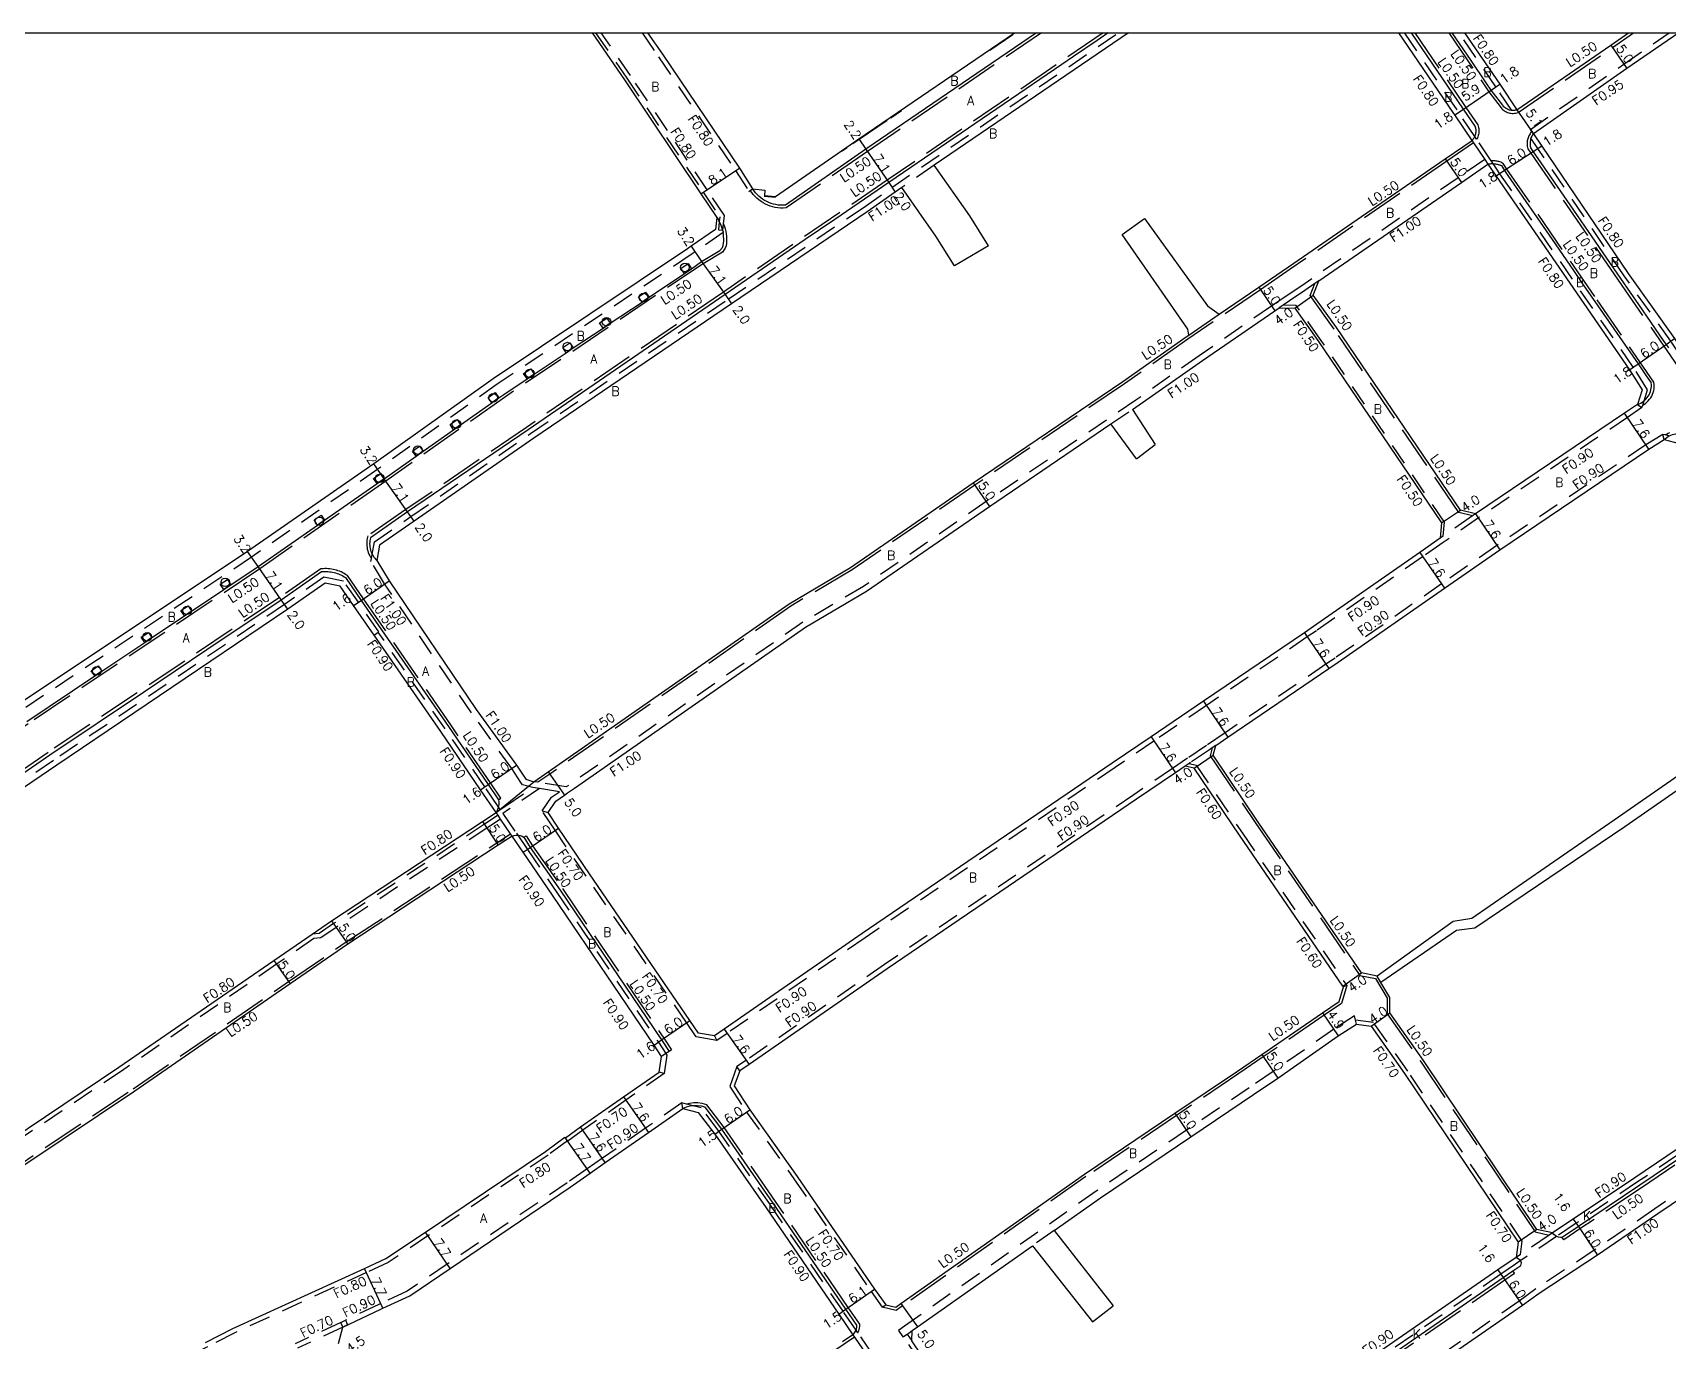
# Model space of a CAD drawing. Header units: metres. Extents: x -9600 to -8800, y -111600 to -110999.
# Drawn here: x -9447.1 to -9160.6, y -111229.2 to -111000 of the extents above; entities that cross this region are included whole.
import ezdxf

# ---------------------------------------------------------------- set-up
doc = ezdxf.new("R2010")
doc.units = ezdxf.units.M
doc.header["$LTSCALE"] = 2.5
doc.linetypes.add('2232000', pattern=[2.5, 1.5, -1])
doc.linetypes.add('22330', pattern=[4, 3, -1])
doc.layers.get('0').update_dxf_attribs({"color": 150, "lineweight": 30})
for name, color, linetype in [('2101000', 177, 'Continuous'), ('2102000', 191, 'Continuous'), ('2102001', 191, 'Continuous'), ('2213000', 6, 'Continuous'), ('2227000', 3, 'Continuous'), ('2232000', 4, '2232000'), ('2233000', 62, '22330'), ('2235000', 7, 'Continuous'), ('2236000', 3, 'Continuous'), ('2238000', 11, 'Continuous'), ('5107000', 24, '2232000'), ('6165200', 3, 'Continuous'), ('9201100', 215, 'Continuous'), ('9201500', 222, 'Continuous'), ('9202100', 82, 'Continuous'), ('9202200', 155, 'Continuous'), ('9203500', 155, 'Continuous'), ('999', 7, 'Continuous')]:
    doc.layers.add(name, color=color, linetype=linetype)
doc.styles.add('Dm_Anotation', font='txt.shx', dxfattribs={"bigfont": 'pscdm.shx'})

# ---------------------------------------------------------------- blocks, each defined once
blk = doc.blocks.new('223800')
at = {"color": 0, "linetype": 'Continuous'}
blk.add_circle((0, 0), 0.75, dxfattribs=at)

msp = doc.modelspace()

# ---------------------------------------------------------------- linework, layer by layer
at = {"layer": '2101000'}
for points in [[(-9349.07, -111000), (-9343.41, -111008.25), (-9330.01, -111028.22), (-9327.24, -111032.35), (-9327.46, -111034.44), (-9331.73, -111037.4), (-9332.39, -111037.86), (-9366.42, -111060.59), (-9387.33, -111075.48), (-9409.43, -111090.86), (-9449.98, -111117.85), (-9473.51, -111134.23), (-9479.91, -111138.69), (-9479.31, -111139.63), (-9481.83, -111141.36), (-9488.88, -111146.2), (-9494.86, -111150.26), (-9535.51, -111177.85), (-9554.41, -111190.8)], [(-9339.37, -111000), (-9336.78, -111003.77), (-9323.29, -111023.71), (-9320.96, -111027.36), (-9318.84, -111027.59), (-9318.91, -111028.51), (-9316.98, -111028.69), (-9302.38, -111018.58), (-9275.11, -111000)], [(-9255.1, -111000), (-9289.14, -111023.22)], [(-9239.23, -111049.31), (-9232.29, -111044.58), (-9227.06, -111041.02), (-9199.63, -111022.09), (-9194.94, -111018.86), (-9197.95, -111014.36), (-9198.22, -111013.95), (-9207.73, -111000)], [(-9196.24, -111000), (-9190.08, -111009.03), (-9187.07, -111013.51), (-9170.64, -111002.16), (-9167.52, -111000)], [(-9158.72, -111000), (-9167.8, -111006.27), (-9184.17, -111017.71), (-9182.72, -111019.84), (-9167.61, -111042.14), (-9159.45, -111053.57), (-9157.4, -111056.61), (-9154.77, -111057.23), (-9150.27, -111054.16), (-9111.3, -111027.57), (-9095.19, -111016.52)], [(-9294.85, -111027.12), (-9296, -111027.9), (-9300.87, -111031.35), (-9324.66, -111047.47), (-9359.31, -111071.01), (-9380.27, -111085.55), (-9386.31, -111089.75), (-9386.77, -111092.43), (-9384.61, -111095.99), (-9369.37, -111118.53), (-9362.35, -111128.28), (-9360.71, -111130.72), (-9359.28, -111131.16), (-9356.77, -111129.41), (-9314.54, -111100.01), (-9303.8, -111093.66), (-9282.31, -111078.83), (-9256.11, -111061.06), (-9245.02, -111053.26), (-9244.56, -111052.95)], [(-9254.43, -111065.96), (-9253.25, -111065.15), (-9242.18, -111057.38), (-9229.48, -111048.72), (-9228.7, -111048.19), (-9226, -111048.26), (-9221.93, -111053.92), (-9200.27, -111085.85), (-9200.51, -111088.54), (-9204.1, -111091.03), (-9222.7, -111103.98), (-9224.31, -111105.07), (-9241.96, -111117.06), (-9251.17, -111123.32), (-9257.97, -111127.94), (-9301.79, -111157.76), (-9325.96, -111174.5), (-9327.67, -111175.68), (-9330.43, -111175.18), (-9331.97, -111172.96), (-9349.53, -111147.32), (-9354.96, -111139.29), (-9356.8, -111136.54), (-9355.43, -111134.58), (-9353.91, -111133.52), (-9353.37, -111133.14), (-9352.19, -111132.32), (-9311.68, -111104.11), (-9300.99, -111097.8), (-9279.47, -111082.95), (-9258.19, -111068.51)], [(-9211.54, -111165.21), (-9214.28, -111164.65), (-9232.38, -111138.23), (-9240.29, -111126.53), (-9239.82, -111124.8), (-9237.69, -111123.34), (-9220.04, -111111.36), (-9218.41, -111110.25), (-9199.76, -111097.27), (-9190.08, -111090.54), (-9163.96, -111072.92), (-9161.25, -111071.23), (-9158.64, -111071.92), (-9157.37, -111073.81), (-9139.98, -111099.92), (-9131.7, -111111.65)], [(-9469.53, -111208.75), (-9470.22, -111207.48), (-9467.24, -111204.77), (-9464.02, -111202.62), (-9431.97, -111181.18), (-9404.81, -111162.47), (-9398.12, -111157.87), (-9394.71, -111155.52), (-9368.27, -111138.12), (-9365.9, -111136.56), (-9368.63, -111132.57), (-9375.57, -111122.38), (-9387.28, -111105.48), (-9390.86, -111100.32), (-9393.21, -111096.92), (-9395.86, -111096.41), (-9402.41, -111100.96), (-9442.86, -111128.26), (-9466.49, -111144.34), (-9475.39, -111150.64), (-9482.39, -111155.69), (-9488.51, -111159.6), (-9528.98, -111187.32), (-9547.91, -111200.28)], [(-9416.79, -111229.4), (-9412.01, -111226.94), (-9388.93, -111216.39), (-9385.23, -111214.68), (-9378.29, -111210.03), (-9357.26, -111195.91), (-9353.84, -111193.4), (-9353.74, -111193.55), (-9351.12, -111191.63), (-9343.56, -111186.36), (-9337.35, -111182.04), (-9336.93, -111179.27), (-9338.22, -111177.28), (-9356.01, -111151.06), (-9361.15, -111143.52), (-9363.08, -111140.69), (-9365.52, -111142.3), (-9391.87, -111159.64), (-9401.97, -111166.59), (-9429.19, -111185.34), (-9461.24, -111206.78), (-9463.34, -111208.18), (-9463.82, -111211.14), (-9448.04, -111240.39)], [(-9129.47, -111175.35), (-9144.01, -111185.36), (-9166.43, -111200.51), (-9177.2, -111207.75), (-9180.83, -111210.19), (-9183.56, -111209.56), (-9203.45, -111179.98), (-9209.33, -111171.66), (-9209.33, -111168.96), (-9210.89, -111166.31)], [(-9268.16, -111209.77), (-9260.01, -111204.03), (-9244.18, -111193.36), (-9233.21, -111185.96), (-9228.96, -111183.06), (-9218.36, -111175.69), (-9215.17, -111173.64), (-9212.59, -111173.97), (-9206.74, -111182.25), (-9186.88, -111211.79), (-9187.19, -111214.47), (-9187.39, -111214.6), (-9190.39, -111216.67), (-9220.8, -111237.66)], [(-9393.5, -111229.56), (-9392.73, -111226.66), (-9386.07, -111223.55), (-9385.73, -111223.39), (-9381.02, -111221.19), (-9373.97, -111216.41), (-9352.93, -111202.15), (-9349.44, -111199.72), (-9346.77, -111197.86), (-9339.21, -111192.59), (-9333.2, -111188.41), (-9330.48, -111189.09), (-9327.59, -111192.9), (-9318.59, -111205.81), (-9305.86, -111224.39), (-9303.38, -111228.01), (-9305.2, -111229.25)], [(-9139.75, -111191.52), (-9162.36, -111206.82), (-9172.96, -111214.06), (-9183.18, -111220.81), (-9186.07, -111222.92), (-9216.5, -111243.93), (-9222.72, -111248.1), (-9242.77, -111261.78), (-9256.84, -111271.67), (-9260.43, -111274.04), (-9260.85, -111276.81), (-9259.42, -111278.85), (-9248.58, -111294.8), (-9235.96, -111313.14), (-9235.15, -111314.39), (-9233.16, -111314.54), (-9218.04, -111303.74), (-9215.9, -111302.7), (-9212.54, -111300.79), (-9179.62, -111278.54), (-9153.73, -111261.04)], [(-9280.37, -111247.95), (-9293.05, -111229.07), (-9292.99, -111227.27), (-9292.09, -111226.64), (-9271.91, -111212.42)]]:
    msp.add_lwpolyline(points, dxfattribs=at)
for points in [[(-9165.11, -111062.51), (-9165.93, -111065.08), (-9168.21, -111066.62), (-9194.33, -111084.24), (-9196.96, -111083.6), (-9218.66, -111051.62), (-9222.74, -111045.94), (-9221.75, -111043.43), (-9196.79, -111026.21), (-9192.15, -111023.01), (-9190.73, -111025.14), (-9167.34, -111059.03)], [(-9245.17, -111128.42), (-9246.9, -111129.6), (-9253.69, -111134.22), (-9297.37, -111163.94), (-9321.54, -111180.68), (-9323.23, -111181.8), (-9324.18, -111184.44), (-9321.43, -111188.62), (-9313.16, -111200.3), (-9299.62, -111220.05), (-9297.65, -111222.79), (-9295.9, -111223.21), (-9294.97, -111222.55), (-9262.85, -111199.91), (-9246.98, -111189.21), (-9236.04, -111181.84), (-9231.78, -111178.93), (-9221.12, -111171.64), (-9218.23, -111169.67), (-9217.47, -111167.08), (-9217.55, -111166.96), (-9235.66, -111140.52), (-9243.6, -111128.77)]]:
    msp.add_lwpolyline(points, close=True, dxfattribs=at)
at = {"layer": '2102000'}
for points in [[(-9279.62, -111037.33), (-9282.92, -111032.08), (-9289.14, -111023.22)], [(-9285.58, -111040.85), (-9288.89, -111035.6), (-9294.85, -111027.12)], [(-9252.3, -111032.56), (-9241.27, -111047.85), (-9239.23, -111049.31)], [(-9244.56, -111052.95), (-9244.73, -111051.92), (-9256.24, -111035.32)], [(-9254.43, -111065.96), (-9250.42, -111072.1)], [(-9253.7, -111074.61), (-9258.19, -111068.51)], [(-9131.7, -111111.65), (-9146.16, -111121.34), (-9169.27, -111137.4), (-9194.98, -111155.1), (-9198.26, -111155.65), (-9211.54, -111165.21)], [(-9130.55, -111113.28), (-9145.06, -111123.01), (-9168.17, -111139.07), (-9194.44, -111156.82), (-9197.67, -111157.21), (-9210.89, -111166.31)], [(-9268.16, -111209.77), (-9257.78, -111222.95)], [(-9271.91, -111212.42), (-9261.43, -111225.73)]]:
    msp.add_lwpolyline(points, dxfattribs=at)
at = {"layer": '2102001'}
for points in [[(-9256.24, -111035.32), (-9252.3, -111032.56)], [(-9279.62, -111037.33), (-9285.58, -111040.85)], [(-9253.7, -111074.61), (-9250.42, -111072.1)], [(-9261.43, -111225.73), (-9257.78, -111222.95)]]:
    msp.add_lwpolyline(points, dxfattribs=at)
at = {"layer": '2213000'}
for points in [[(-9271.25, -111000), (-9301.13, -111020.39), (-9315.23, -111030.2), (-9315.65, -111030.22), (-9316.07, -111030.21), (-9316.49, -111030.17), (-9316.9, -111030.1), (-9317.31, -111030.01), (-9317.71, -111029.89), (-9318.11, -111029.74), (-9318.49, -111029.57), (-9318.86, -111029.37), (-9319.21, -111029.15), (-9319.55, -111028.9), (-9319.87, -111028.63), (-9320.18, -111028.34), (-9320.46, -111028.03), (-9320.72, -111027.7), (-9320.96, -111027.36)], [(-9260.61, -111001.34), (-9264.74, -111004.16)], [(-9194.94, -111018.86), (-9194.82, -111018.74), (-9194.71, -111018.61), (-9194.61, -111018.47), (-9194.52, -111018.33), (-9194.44, -111018.18), (-9194.43, -111018.17), (-9194.37, -111018.02), (-9194.32, -111017.87), (-9194.27, -111017.7), (-9194.24, -111017.54), (-9194.22, -111017.37), (-9194.22, -111017.2), (-9194.23, -111017.03), (-9194.24, -111016.86), (-9194.28, -111016.7), (-9194.32, -111016.54), (-9194.38, -111016.38), (-9196.45, -111013.36), (-9205.56, -111000)], [(-9192.44, -111008.76), (-9195.1, -111004.85)], [(-9266.79, -111005.55), (-9297.13, -111026.25), (-9306.59, -111032.71)], [(-9187.07, -111013.51), (-9187.23, -111013.56), (-9187.39, -111013.59), (-9187.55, -111013.61), (-9187.72, -111013.62), (-9187.88, -111013.62), (-9187.97, -111013.61), (-9188.05, -111013.6), (-9188.21, -111013.58), (-9188.37, -111013.54), (-9188.53, -111013.48), (-9188.68, -111013.42), (-9188.83, -111013.35), (-9188.97, -111013.26), (-9189.11, -111013.17), (-9189.24, -111013.06), (-9189.36, -111012.95), (-9189.47, -111012.83), (-9189.56, -111012.7)], [(-9184.17, -111017.71), (-9184.27, -111017.83), (-9184.36, -111017.97), (-9184.44, -111018.11), (-9184.52, -111018.25), (-9184.58, -111018.4), (-9184.61, -111018.48), (-9184.64, -111018.55), (-9184.69, -111018.7), (-9184.72, -111018.86), (-9184.75, -111019.02), (-9184.77, -111019.18), (-9184.78, -111019.34), (-9184.78, -111019.5), (-9184.77, -111019.66), (-9184.75, -111019.82), (-9184.73, -111019.95)], [(-9192.15, -111023.01), (-9192, -111022.98), (-9191.86, -111022.95), (-9191.71, -111022.94), (-9191.56, -111022.92), (-9191.4, -111022.92), (-9191.25, -111022.92), (-9190.95, -111022.94), (-9190.8, -111022.96), (-9190.65, -111022.99), (-9190.51, -111023.02), (-9190.36, -111023.06), (-9190.22, -111023.11), (-9190.07, -111023.16), (-9189.94, -111023.22), (-9189.8, -111023.28), (-9189.23, -111024.14), (-9188.64, -111025)], [(-9182.9, -111022.76), (-9177.18, -111031.06)], [(-9448.13, -111120.6), (-9436.22, -111112.64), (-9434.98, -111111.8), (-9427.46, -111106.77), (-9426.21, -111105.94), (-9420.51, -111102.12), (-9419.26, -111101.29), (-9413.61, -111097.51), (-9412.37, -111096.68), (-9407.6, -111093.49), (-9397.17, -111086.23), (-9395.94, -111085.37), (-9386.72, -111078.95), (-9385.49, -111078.1), (-9379.92, -111074.17), (-9378.69, -111073.3), (-9373.34, -111069.52), (-9372.11, -111068.66), (-9366.63, -111064.79), (-9365.41, -111063.93), (-9364.56, -111063.33), (-9360.47, -111060.6), (-9359.23, -111059.77), (-9353.63, -111056.03), (-9352.38, -111055.2), (-9347.17, -111051.72), (-9345.92, -111050.88), (-9340.34, -111047.16), (-9339.1, -111046.32), (-9332.91, -111042.19), (-9331.67, -111041.35), (-9329.93, -111040.04), (-9326.69, -111038.11), (-9326.26, -111037.6), (-9326.11, -111037.26), (-9326.06, -111036.86), (-9326.03, -111036.47), (-9326.03, -111036.07), (-9326.05, -111035.67), (-9326.09, -111035.28), (-9326.14, -111034.98), (-9326.15, -111034.89), (-9326.21, -111034.64), (-9326.23, -111034.57), (-9326.35, -111034.12), (-9326.49, -111033.75), (-9326.64, -111033.38), (-9326.81, -111033.05), (-9326.82, -111033.03), (-9327.02, -111032.68), (-9327.24, -111032.35)], [(-9311.75, -111036.23), (-9325.8, -111045.82), (-9360.31, -111069.53), (-9381.42, -111083.91), (-9387.91, -111088.44), (-9387.98, -111088.7), (-9388.02, -111088.97), (-9388.05, -111089.24), (-9388.06, -111089.52), (-9388.05, -111089.79), (-9388.02, -111090.06), (-9387.97, -111090.33), (-9387.9, -111090.59), (-9387.82, -111090.85), (-9387.72, -111091.11), (-9387.6, -111091.35), (-9387.46, -111091.59), (-9387.31, -111091.82), (-9387.15, -111092.04), (-9386.96, -111092.24), (-9386.77, -111092.43)], [(-9180.9, -111036.24), (-9177.18, -111041.63)], [(-9174.59, -111034.82), (-9168.92, -111043.06), (-9167.22, -111045.5)], [(-9175.34, -111044.3), (-9173.86, -111046.46), (-9165.86, -111058.01), (-9164.41, -111060.1)], [(-9165.76, -111047.62), (-9163.59, -111050.75)], [(-9161.31, -111054.05), (-9160.93, -111054.59), (-9160.53, -111055.16)], [(-9165.93, -111065.08), (-9165.65, -111064.98), (-9165.38, -111064.85), (-9165.11, -111064.7), (-9164.87, -111064.53), (-9164.79, -111064.47), (-9164.64, -111064.34), (-9164.42, -111064.12), (-9164.23, -111063.89), (-9164.06, -111063.65), (-9163.91, -111063.39), (-9163.78, -111063.11), (-9163.68, -111062.83), (-9163.6, -111062.54), (-9163.55, -111062.24), (-9163.52, -111061.94), (-9163.52, -111061.64), (-9163.55, -111061.34)], [(-9161.25, -111071.23), (-9161.04, -111071.04), (-9160.82, -111070.86), (-9160.59, -111070.7), (-9160.44, -111070.62), (-9160.34, -111070.57), (-9160.09, -111070.45), (-9159.82, -111070.35), (-9159.55, -111070.28), (-9159.27, -111070.23), (-9158.99, -111070.2), (-9158.71, -111070.2), (-9158.43, -111070.22), (-9158.15, -111070.26), (-9157.87, -111070.33), (-9157.6, -111070.42), (-9157.34, -111070.53), (-9157.08, -111070.88), (-9155.88, -111072.8), (-9152.76, -111077.3)], [(-9416.59, -111108.04), (-9403.55, -111099.32), (-9396.46, -111094.38), (-9396.19, -111094.36), (-9395.91, -111094.35), (-9395.64, -111094.35), (-9395.36, -111094.36), (-9395.09, -111094.39), (-9394.82, -111094.43), (-9394.55, -111094.47), (-9394.28, -111094.54), (-9394.02, -111094.61), (-9393.76, -111094.69), (-9393.5, -111094.79), (-9393.25, -111094.89), (-9393, -111095.01), (-9392.76, -111095.14), (-9392.53, -111095.28), (-9392.3, -111095.43), (-9389.54, -111099.41), (-9374.26, -111121.48), (-9367.3, -111131.66), (-9365.49, -111134.33), (-9365.45, -111134.71), (-9365.45, -111135.1), (-9365.5, -111135.48), (-9365.52, -111135.53), (-9365.6, -111135.85), (-9365.73, -111136.22), (-9365.9, -111136.56)], [(-9459.84, -111137.31), (-9444.1, -111126.45), (-9427.69, -111115.47)], [(-9363.08, -111140.69), (-9362.75, -111140.57), (-9362.4, -111140.51), (-9362.12, -111140.51), (-9362.04, -111140.51), (-9361.69, -111140.57), (-9361.36, -111140.7), (-9361.06, -111140.89), (-9359.91, -111142.68), (-9354.68, -111150.16), (-9336.9, -111176.37), (-9335.59, -111178.4), (-9336.18, -111178.78), (-9336.93, -111179.27)], [(-9303.38, -111228.01), (-9303.23, -111227.86), (-9303.11, -111227.7), (-9303, -111227.53), (-9302.9, -111227.34), (-9302.84, -111227.2), (-9302.83, -111227.15), (-9302.77, -111226.96), (-9302.73, -111226.75), (-9302.71, -111226.55), (-9302.7, -111226.34), (-9304.63, -111223.53), (-9317.36, -111204.95), (-9326.36, -111192.04), (-9329.29, -111188.18), (-9329.93, -111188.01), (-9330.6, -111187.92), (-9331.27, -111187.91), (-9331.4, -111187.93), (-9331.93, -111187.99), (-9332.58, -111188.16), (-9333.2, -111188.41)], [(-9143.11, -111186.68), (-9165.54, -111201.84), (-9176.3, -111209.08), (-9179.12, -111210.97), (-9179.45, -111210.97), (-9179.77, -111210.92), (-9180.11, -111210.79), (-9180.36, -111210.65), (-9180.62, -111210.44), (-9180.83, -111210.19)], [(-9219.9, -111238.98), (-9189.48, -111217.99), (-9187.79, -111216.82), (-9186.73, -111216.12), (-9186.4, -111215.88), (-9186.3, -111215.67), (-9186.28, -111215.44), (-9186.34, -111215.23), (-9186.43, -111215.01), (-9187.19, -111214.47)]]:
    msp.add_lwpolyline(points, dxfattribs=at)
at = {"layer": '2227000'}
for points in [[(-9258.65, -111000), (-9260.61, -111001.34)], [(-9195.1, -111004.85), (-9198.4, -111000)], [(-9264.74, -111004.16), (-9266.79, -111005.55)], [(-9189.56, -111012.7), (-9191.57, -111010.05), (-9192.44, -111008.76)], [(-9184.73, -111019.95), (-9184.72, -111019.98), (-9184.68, -111020.13), (-9184.22, -111020.83), (-9182.9, -111022.76)], [(-9188.64, -111025), (-9180.9, -111036.24)], [(-9177.18, -111031.06), (-9174.59, -111034.82)], [(-9306.59, -111032.71), (-9311.75, -111036.23)], [(-9177.18, -111041.63), (-9175.34, -111044.3)], [(-9167.22, -111045.5), (-9165.76, -111047.62)], [(-9163.59, -111050.75), (-9161.31, -111054.05)], [(-9164.41, -111060.1), (-9163.55, -111061.34)], [(-9427.69, -111115.47), (-9416.59, -111108.04)]]:
    msp.add_lwpolyline(points, dxfattribs=at)
at = {"layer": '2232000'}
for points in [[(-9354.79, -111132.91), (-9358.3, -111132.34), (-9359.45, -111132.16), (-9361.25, -111131.71), (-9361.54, -111131.28), (-9363.17, -111128.85), (-9370.19, -111119.1), (-9385.45, -111096.53), (-9387.82, -111092.63), (-9387.73, -111092.1), (-9387.6, -111091.35), (-9387.22, -111089.17), (-9380.84, -111084.73), (-9359.87, -111070.18), (-9325.23, -111046.64), (-9301.45, -111030.53), (-9296.57, -111027.08), (-9256.87, -111000)], [(-9348.47, -111000), (-9343, -111007.97), (-9329.6, -111027.94), (-9326.72, -111032.22), (-9326.81, -111033.05), (-9326.96, -111034.49), (-9326.23, -111034.57), (-9326.17, -111034.58), (-9326.05, -111033.49), (-9325.9, -111032.02), (-9328.93, -111027.49), (-9342.33, -111007.52), (-9347.5, -111000)], [(-9340.34, -111000), (-9337.44, -111004.22), (-9323.96, -111024.15), (-9321.62, -111027.8), (-9321.37, -111027.64), (-9320.96, -111027.36)], [(-9165.17, -111065.65), (-9165.04, -111065.23), (-9164.79, -111064.47), (-9164.17, -111062.51), (-9166.68, -111058.57), (-9190.06, -111024.7), (-9191.25, -111022.92), (-9191.59, -111022.42), (-9194.13, -111018.65), (-9194.44, -111018.18), (-9194.43, -111018.17), (-9197.56, -111013.5), (-9206.76, -111000)], [(-9187.07, -111013.51), (-9187.23, -111013.56), (-9187.39, -111013.59), (-9187.55, -111013.61), (-9187.72, -111013.62), (-9187.88, -111013.62), (-9187.97, -111013.61), (-9190.74, -111009.49), (-9197.21, -111000)], [(-9082.79, -111009.13), (-9087.6, -111012.42), (-9090.98, -111014.72), (-9110.79, -111028.31), (-9149.77, -111054.9), (-9154.48, -111058.12), (-9154.8, -111058.04), (-9155.4, -111057.9), (-9157.89, -111057.32), (-9160.11, -111054.02), (-9168.27, -111042.59), (-9183.39, -111020.29), (-9184.61, -111018.48), (-9184.58, -111018.4), (-9184.52, -111018.25), (-9184.44, -111018.11), (-9184.36, -111017.97), (-9184.27, -111017.83), (-9184.17, -111017.71), (-9184.47, -111017.28), (-9184.71, -111016.93), (-9168.34, -111005.49), (-9160.39, -111000)], [(-9194.94, -111018.86), (-9194.66, -111019.27), (-9192.71, -111022.18), (-9192.15, -111023.01)], [(-9192.71, -111022.18), (-9197.36, -111025.39), (-9223.01, -111043.08), (-9224.77, -111044.3), (-9227.49, -111046.15), (-9230.04, -111047.89), (-9242.75, -111056.56), (-9253.81, -111064.33), (-9280.04, -111082.12), (-9301.53, -111096.96), (-9312.19, -111103.25), (-9353.61, -111132.09)], [(-9289.14, -111023.22), (-9294.85, -111027.12)], [(-9327.24, -111032.35), (-9327.02, -111032.68), (-9326.82, -111033.03), (-9326.81, -111033.05)], [(-9221.75, -111043.43), (-9222.45, -111043.91), (-9222.49, -111043.94), (-9224.2, -111045.12), (-9226.93, -111046.98), (-9228, -111047.71), (-9228.7, -111048.19)], [(-9199.98, -111088.16), (-9199.75, -111085.72), (-9221.52, -111053.64), (-9225.74, -111047.77), (-9228, -111047.71)], [(-9165.93, -111065.08), (-9165.17, -111065.65), (-9167.71, -111067.36), (-9193.83, -111084.98), (-9199.99, -111089.27), (-9203.59, -111091.77), (-9222.19, -111104.72), (-9223.81, -111105.82), (-9241.45, -111117.8), (-9250.67, -111124.06), (-9257.47, -111128.68), (-9301.27, -111158.5), (-9325.45, -111175.24), (-9327.23, -111176.48)], [(-9258.19, -111068.51), (-9254.43, -111065.96)], [(-9160.44, -111070.62), (-9161.1, -111070.44), (-9161.51, -111070.34), (-9164.47, -111072.17), (-9190.59, -111089.8), (-9200.27, -111096.53), (-9218.92, -111109.51), (-9220.55, -111110.61), (-9238.19, -111122.6), (-9241.46, -111124.82), (-9244.76, -111127.06), (-9247.41, -111128.86), (-9254.2, -111133.47), (-9297.88, -111163.2), (-9322.05, -111179.94), (-9323.7, -111181.03), (-9324.95, -111184.53), (-9322.01, -111189.01), (-9313.73, -111200.7), (-9300.19, -111220.45), (-9298.25, -111223.17), (-9297.65, -111222.79)], [(-9161.25, -111071.23), (-9161.51, -111070.34)], [(-9194.33, -111084.24), (-9194.88, -111084.62), (-9199.98, -111088.16), (-9200.51, -111088.54)], [(-9365.16, -111136.05), (-9365.52, -111135.53), (-9367.88, -111132.06), (-9374.83, -111121.88), (-9386.54, -111104.97)], [(-9239.82, -111124.8), (-9240.46, -111125.23), (-9240.95, -111125.56), (-9244.26, -111127.81), (-9244.49, -111127.96), (-9245.17, -111128.42)], [(-9244.49, -111127.96), (-9243.24, -111128.24), (-9235.16, -111140.18), (-9216.88, -111166.86), (-9217.47, -111167.08)], [(-9353.61, -111132.09), (-9358.57, -111131.27), (-9359.28, -111131.16)], [(-9363.08, -111140.69), (-9363.36, -111140.28), (-9365.11, -111137.72), (-9365.56, -111137.05), (-9365.9, -111136.56), (-9365.16, -111136.05), (-9364.17, -111135.38), (-9359.45, -111132.16)], [(-9358.3, -111132.34), (-9363.72, -111136.04), (-9364.71, -111136.71)], [(-9327.67, -111175.68), (-9327.23, -111176.48), (-9330.84, -111175.82), (-9332.55, -111173.35), (-9350.1, -111147.72), (-9355.54, -111139.68), (-9357.82, -111136.28), (-9356.17, -111133.87), (-9354.79, -111132.91)], [(-9365.56, -111137.05), (-9367.94, -111138.62), (-9394.37, -111156.02), (-9396.88, -111157.74), (-9398.12, -111157.87)], [(-9364.71, -111136.71), (-9362.34, -111140.18), (-9362.12, -111140.51), (-9360.41, -111143.01), (-9355.26, -111150.55), (-9337.47, -111176.78), (-9336.18, -111178.78), (-9335.99, -111179.06), (-9336.48, -111182.28), (-9337.35, -111182.04)], [(-9357.82, -111136.28), (-9356.8, -111136.54)], [(-9365.11, -111137.72), (-9367.5, -111139.29), (-9393.93, -111156.68), (-9396.6, -111158.52), (-9397.84, -111158.64), (-9404.36, -111163.13), (-9431.52, -111181.84), (-9463.58, -111203.29), (-9466.75, -111205.41), (-9469.14, -111207.58), (-9467.04, -111212.85), (-9466.69, -111213.53), (-9450.86, -111241.91), (-9449.52, -111244.45), (-9450.23, -111246.61), (-9451.01, -111246.43)], [(-9102.61, -111157.29), (-9101.89, -111157.9), (-9107.27, -111161.3), (-9112.91, -111165.06), (-9143.5, -111186.1), (-9165.93, -111201.26), (-9176.7, -111208.5), (-9180.11, -111210.79), (-9186.89, -111215.35), (-9187.32, -111215.65)], [(-9186.43, -111213.95), (-9186.15, -111211.61), (-9206.17, -111181.85), (-9212.2, -111173.31), (-9215.34, -111172.91)], [(-9336.48, -111182.28), (-9343.16, -111186.93), (-9350.71, -111192.2), (-9353.34, -111194.12), (-9353.39, -111194.06), (-9353.74, -111193.55)], [(-9323.23, -111181.8), (-9323.7, -111181.03)], [(-9299.91, -111231.48), (-9302.51, -111227.68), (-9302.63, -111227.5), (-9302.84, -111227.2), (-9305.12, -111223.88), (-9317.85, -111205.29), (-9326.86, -111192.37), (-9329.96, -111188.29), (-9331.4, -111187.93), (-9332.56, -111187.64), (-9333.38, -111187.43), (-9339.73, -111191.86), (-9347.29, -111197.12), (-9349.96, -111198.98), (-9353.44, -111201.41), (-9374.47, -111215.66), (-9381.47, -111220.4), (-9386.11, -111222.57), (-9386.45, -111222.73), (-9392.29, -111225.47)], [(-9333.2, -111188.41), (-9333.38, -111187.43)], [(-9140.31, -111190.7), (-9162.93, -111205.99), (-9173.52, -111213.23), (-9183.75, -111219.99), (-9186.65, -111222.11), (-9217.06, -111243.1), (-9223.28, -111247.27), (-9243.34, -111260.95), (-9257.27, -111270.75), (-9261.13, -111273.31), (-9260.43, -111274.04)], [(-9353.39, -111194.06), (-9356.8, -111196.56), (-9377.84, -111210.7), (-9384.79, -111215.35), (-9388.6, -111217.11), (-9411.66, -111227.66), (-9416.44, -111230.12), (-9423.14, -111233.39), (-9443.46, -111242.61), (-9444.89, -111243.25), (-9445.33, -111242.57)], [(-9180.83, -111210.19), (-9181.4, -111210.57), (-9186.43, -111213.95), (-9187.19, -111214.47)], [(-9187.32, -111215.65), (-9189.88, -111217.41), (-9220.29, -111238.4), (-9226.45, -111242.66), (-9246.53, -111256.35), (-9260.67, -111266.17), (-9264.28, -111268.67), (-9266.57, -111268.45), (-9267.31, -111268.38), (-9267.69, -111268.34), (-9269.14, -111266.18), (-9281.04, -111248.4), (-9294.51, -111228.33)], [(-9393.11, -111225.85), (-9401.09, -111229.58)], [(-9392.73, -111226.66), (-9400.71, -111230.39)], [(-9303.38, -111228.01), (-9303.09, -111228.43), (-9301.06, -111231.4)], [(-9293.9, -111227.91), (-9293.05, -111229.07)]]:
    msp.add_lwpolyline(points, dxfattribs=at)
at = {"layer": '2233000'}
for points in [[(-9259.53, -111000), (-9297.41, -111025.84), (-9326.08, -111045.41), (-9360.59, -111069.12), (-9381.7, -111083.5), (-9388.36, -111088.13), (-9388.47, -111088.6), (-9388.52, -111088.9), (-9388.55, -111089.21), (-9388.56, -111089.52), (-9388.54, -111089.83), (-9388.51, -111090.13), (-9388.46, -111090.43), (-9388.38, -111090.73), (-9388.29, -111091.02), (-9388.17, -111091.31), (-9388.04, -111091.59), (-9387.89, -111091.85), (-9387.73, -111092.1)], [(-9270.36, -111000), (-9300.85, -111020.8), (-9315.06, -111030.69), (-9315.64, -111030.72), (-9316.1, -111030.71), (-9316.55, -111030.67), (-9317, -111030.6), (-9317.44, -111030.49), (-9317.87, -111030.36), (-9318.3, -111030.2), (-9318.71, -111030.02), (-9319.11, -111029.8), (-9319.49, -111029.56), (-9319.86, -111029.29), (-9320.21, -111029), (-9320.53, -111028.69), (-9320.84, -111028.35), (-9321.12, -111028), (-9321.37, -111027.64)], [(-9204.95, -111000), (-9196.03, -111013.08), (-9193.92, -111016.15), (-9193.84, -111016.39), (-9193.79, -111016.59), (-9193.75, -111016.79), (-9193.73, -111016.99), (-9193.72, -111017.2), (-9193.73, -111017.41), (-9193.75, -111017.61), (-9193.79, -111017.81), (-9193.84, -111018.01), (-9193.91, -111018.21), (-9193.99, -111018.4), (-9194.08, -111018.58), (-9194.13, -111018.65)], [(-9199, -111000), (-9191.98, -111010.33), (-9189.86, -111013.13), (-9189.72, -111013.3), (-9189.57, -111013.44), (-9189.41, -111013.57), (-9189.25, -111013.68), (-9189.07, -111013.79), (-9188.89, -111013.88), (-9188.7, -111013.95), (-9188.51, -111014.02), (-9188.31, -111014.07), (-9188.11, -111014.1), (-9187.91, -111014.12), (-9187.71, -111014.12), (-9187.51, -111014.11), (-9187.31, -111014.08), (-9187.11, -111014.04), (-9186.85, -111013.97), (-9170.35, -111002.57), (-9166.64, -111000)], [(-9194.66, -111019.27), (-9199.34, -111022.5), (-9226.78, -111041.43), (-9232.01, -111045), (-9244.74, -111053.67), (-9255.83, -111061.47), (-9282.03, -111079.25), (-9303.53, -111094.08), (-9314.29, -111100.44), (-9356.48, -111129.82), (-9358.57, -111131.27)], [(-9184.47, -111017.28), (-9184.67, -111017.54), (-9184.78, -111017.7), (-9184.88, -111017.86), (-9184.97, -111018.03), (-9185.04, -111018.21), (-9185.11, -111018.38), (-9185.17, -111018.57), (-9185.21, -111018.75), (-9185.25, -111018.94), (-9185.27, -111019.13), (-9185.28, -111019.32), (-9185.28, -111019.51), (-9185.27, -111019.7), (-9185.25, -111019.89), (-9185.21, -111020.08), (-9185.15, -111020.33), (-9184.64, -111021.11), (-9169.33, -111043.34), (-9161.34, -111054.88), (-9158.87, -111058.45)], [(-9165.04, -111065.23), (-9164.85, -111065.12), (-9164.56, -111064.93), (-9164.3, -111064.71), (-9164.06, -111064.46), (-9163.83, -111064.2), (-9163.64, -111063.92), (-9163.46, -111063.62), (-9163.32, -111063.3), (-9163.2, -111062.98), (-9163.11, -111062.65), (-9163.05, -111062.31), (-9163.02, -111061.96), (-9163.02, -111061.62), (-9163.06, -111061.17), (-9173.45, -111046.17), (-9188.81, -111023.87), (-9189.46, -111022.89), (-9189.73, -111022.76), (-9189.89, -111022.69), (-9190.05, -111022.63), (-9190.22, -111022.58), (-9190.38, -111022.54), (-9190.55, -111022.5), (-9190.72, -111022.47), (-9190.89, -111022.44), (-9191.07, -111022.43), (-9191.24, -111022.42), (-9191.41, -111022.42), (-9191.59, -111022.42)], [(-9326.05, -111033.49), (-9325.88, -111033.96), (-9325.76, -111034.37), (-9325.66, -111034.79), (-9325.59, -111035.21), (-9325.55, -111035.63), (-9325.53, -111036.06), (-9325.53, -111036.49), (-9325.56, -111036.91), (-9325.62, -111037.34), (-9325.78, -111037.71), (-9326.25, -111038.42), (-9329.65, -111040.46), (-9364.27, -111063.74), (-9385.2, -111078.51), (-9407.32, -111093.9), (-9447.85, -111121.01), (-9471.36, -111137.25), (-9480.29, -111143.58), (-9487.35, -111148.42), (-9493.34, -111152.49), (-9533.9, -111180.02), (-9552.88, -111193.02)], [(-9194.88, -111084.62), (-9197.26, -111084.04), (-9219.07, -111051.91), (-9223.31, -111046.01), (-9222.49, -111043.94)], [(-9244.56, -111052.95), (-9239.23, -111049.31)], [(-9161.1, -111070.44), (-9160.85, -111070.28), (-9160.57, -111070.12), (-9160.28, -111069.99)], [(-9365.49, -111134.33), (-9365.07, -111134.05), (-9366.89, -111131.38), (-9373.84, -111121.2), (-9389.13, -111099.12), (-9391.94, -111095.06), (-9392.26, -111094.85), (-9392.52, -111094.7), (-9392.78, -111094.56), (-9393.05, -111094.44), (-9393.32, -111094.32), (-9393.6, -111094.22), (-9393.88, -111094.13), (-9394.16, -111094.05), (-9394.45, -111093.98), (-9394.74, -111093.93), (-9395.04, -111093.89), (-9395.33, -111093.86), (-9395.63, -111093.85), (-9395.92, -111093.85), (-9396.22, -111093.86), (-9396.63, -111093.9), (-9403.83, -111098.91), (-9444.39, -111126.04), (-9467.91, -111142.28)], [(-9240.46, -111125.23), (-9240.83, -111126.62), (-9232.79, -111138.51), (-9214.58, -111165.11), (-9211.86, -111165.65), (-9209.83, -111169.1), (-9209.83, -111171.82), (-9203.86, -111180.26), (-9183.86, -111210), (-9181.4, -111210.57)], [(-9444.89, -111243.25), (-9447.57, -111242.32), (-9448.48, -111240.63), (-9464.34, -111211.23), (-9463.8, -111207.88), (-9461.52, -111206.36), (-9429.48, -111184.93), (-9402.26, -111166.18), (-9392.15, -111159.22), (-9365.8, -111141.88), (-9363.36, -111140.28)], [(-9361.06, -111140.89), (-9360.64, -111140.62), (-9359.5, -111142.4), (-9354.27, -111149.88), (-9336.49, -111176.1), (-9335.17, -111178.13), (-9335.59, -111178.4)], [(-9210.89, -111166.31), (-9211.54, -111165.21)], [(-9216.88, -111166.86), (-9217.8, -111169.98), (-9220.84, -111172.06), (-9231.5, -111179.34), (-9235.76, -111182.25), (-9246.7, -111189.62), (-9262.57, -111200.33), (-9294.68, -111222.96), (-9295.8, -111223.75), (-9298.25, -111223.17)], [(-9302.51, -111227.68), (-9302.45, -111227.55), (-9302.35, -111227.32), (-9302.28, -111227.08), (-9302.23, -111226.83), (-9302.21, -111226.58), (-9302.2, -111226.19), (-9304.21, -111223.25), (-9316.95, -111204.67), (-9325.96, -111191.75), (-9328.99, -111187.74), (-9329.83, -111187.52), (-9330.56, -111187.42), (-9331.29, -111187.41), (-9332.02, -111187.5), (-9332.56, -111187.64)], [(-9142.83, -111187.09), (-9165.26, -111202.26), (-9176.03, -111209.49), (-9178.84, -111211.39), (-9179.12, -111210.97)], [(-9267.31, -111268.38), (-9267.14, -111268.59), (-9266.95, -111268.78), (-9266.91, -111268.82), (-9266.76, -111268.96), (-9266.55, -111269.13), (-9266.34, -111269.29), (-9266.11, -111269.43), (-9265.88, -111269.56), (-9265.64, -111269.68), (-9265.39, -111269.78), (-9265.14, -111269.87), (-9264.88, -111269.94), (-9264.62, -111270), (-9264.18, -111270.06), (-9245.85, -111257.34), (-9225.77, -111243.64), (-9219.61, -111239.39), (-9189.19, -111218.4), (-9187.51, -111217.23), (-9187.79, -111216.82)], [(-9303.09, -111228.43), (-9304.92, -111229.67), (-9314.24, -111236.01), (-9322.27, -111241.53), (-9351.66, -111261.76), (-9360.41, -111267.79), (-9362.84, -111269.48)]]:
    msp.add_lwpolyline(points, dxfattribs=at)
at = {"layer": '2235000'}
msp.add_lwpolyline([(-9391.91, -111226.28), (-9392.73, -111226.66), (-9393.11, -111225.85), (-9392.29, -111225.47)], close=True, dxfattribs=at)
at = {"layer": '2236000'}
for points in [[(-9332.91, -111042.19), (-9333.52, -111041.28), (-9332.28, -111040.44), (-9331.67, -111041.35)], [(-9340.34, -111047.16), (-9340.96, -111046.24), (-9339.71, -111045.41), (-9339.1, -111046.32)], [(-9347.17, -111051.72), (-9347.78, -111050.8), (-9346.53, -111049.97), (-9345.92, -111050.88)], [(-9353.63, -111056.03), (-9354.24, -111055.11), (-9352.99, -111054.28), (-9352.38, -111055.2)], [(-9360.47, -111060.6), (-9361.08, -111059.69), (-9359.84, -111058.85), (-9359.23, -111059.77)], [(-9366.63, -111064.79), (-9367.27, -111063.9), (-9366.04, -111063.03), (-9365.41, -111063.93)], [(-9373.34, -111069.52), (-9373.97, -111068.63), (-9372.75, -111067.76), (-9372.11, -111068.66)], [(-9379.92, -111074.17), (-9380.55, -111073.27), (-9379.33, -111072.4), (-9378.69, -111073.3)], [(-9386.72, -111078.95), (-9387.35, -111078.05), (-9386.12, -111077.19), (-9385.49, -111078.1)], [(-9397.17, -111086.23), (-9397.8, -111085.33), (-9396.57, -111084.47), (-9395.94, -111085.37)], [(-9413.61, -111097.51), (-9414.22, -111096.6), (-9412.98, -111095.76), (-9412.37, -111096.68)], [(-9420.51, -111102.12), (-9421.12, -111101.21), (-9419.87, -111100.37), (-9419.26, -111101.29)], [(-9427.46, -111106.77), (-9428.07, -111105.86), (-9426.82, -111105.03), (-9426.21, -111105.94)], [(-9436.22, -111112.64), (-9436.84, -111111.72), (-9435.59, -111110.89), (-9434.98, -111111.8)]]:
    msp.add_lwpolyline(points, close=True, dxfattribs=at)
at = {"layer": '5107000'}
for points in [[(-9326.23, -111034.57), (-9326.15, -111034.89), (-9326.14, -111034.98), (-9331.04, -111038.38), (-9331.72, -111038.85), (-9365.74, -111061.57), (-9386.64, -111076.46), (-9408.75, -111091.85), (-9449.3, -111118.84), (-9472.82, -111135.22), (-9479.26, -111139.7), (-9479.31, -111139.63)], [(-9387.28, -111105.48), (-9386.54, -111104.97), (-9386.46, -111104.91), (-9390.03, -111099.75), (-9392.62, -111096.02), (-9396.08, -111095.35), (-9402.97, -111100.14), (-9443.42, -111127.44), (-9467.06, -111143.51), (-9475.97, -111149.83), (-9482.95, -111154.86), (-9489.07, -111158.77), (-9529.55, -111186.49), (-9546.32, -111197.98), (-9548.48, -111199.46)], [(-9215.17, -111173.64), (-9215.34, -111172.91), (-9215.5, -111172.18), (-9219.14, -111174.53), (-9229.75, -111181.9), (-9233.99, -111184.8), (-9244.96, -111192.19), (-9260.8, -111202.87), (-9294.36, -111226.53), (-9295.41, -111227.25), (-9294.62, -111228.4), (-9294.51, -111228.33), (-9293.9, -111227.91), (-9293.56, -111227.68), (-9292.99, -111227.27)], [(-9268.16, -111209.77), (-9271.91, -111212.42)]]:
    msp.add_lwpolyline(points, dxfattribs=at)
at = {"layer": '6165200'}
for points in [[(-9275.4, -111000.38), (-9279.39, -111003.1)], [(-9294.9, -111013.66), (-9296.77, -111014.94)], [(-9297.4, -111015.37), (-9302.3, -111018.7)], [(-9302.3, -111018.7), (-9303.4, -111019.47)], [(-9304.39, -111020.15), (-9305.27, -111020.76)], [(-9316.94, -111028.85), (-9318.92, -111028.66)]]:
    msp.add_lwpolyline(points, dxfattribs=at)
at = {"layer": '9201100'}
for points in [[(-9170.64, -111002.16), (-9167.8, -111006.27)], [(-9196.45, -111013.36), (-9191.57, -111010.05)], [(-9191.57, -111010.05), (-9190.08, -111009.03)], [(-9197.95, -111014.36), (-9196.45, -111013.36)], [(-9187.07, -111013.51), (-9184.17, -111017.71)], [(-9302.38, -111018.58), (-9301.13, -111020.39)], [(-9301.13, -111020.39), (-9297.13, -111026.25)], [(-9199.63, -111022.09), (-9196.79, -111026.21)], [(-9184.22, -111020.83), (-9189.23, -111024.14)], [(-9182.72, -111019.84), (-9184.22, -111020.83)], [(-9330.01, -111028.22), (-9323.29, -111023.71)], [(-9189.23, -111024.14), (-9190.73, -111025.14)], [(-9297.13, -111026.25), (-9296, -111027.9)], [(-9331.73, -111037.4), (-9329.93, -111040.04)], [(-9329.93, -111040.04), (-9325.8, -111045.82)], [(-9232.29, -111044.58), (-9229.48, -111048.72)], [(-9325.8, -111045.82), (-9324.66, -111047.47)], [(-9226, -111048.26), (-9222.74, -111045.94)], [(-9160.93, -111054.59), (-9159.45, -111053.57)], [(-9165.86, -111058.01), (-9160.93, -111054.59)], [(-9167.34, -111059.03), (-9165.86, -111058.01)], [(-9163.96, -111072.92), (-9168.21, -111066.62)], [(-9385.49, -111078.1), (-9387.33, -111075.48)], [(-9381.42, -111083.91), (-9385.49, -111078.1)], [(-9282.31, -111078.83), (-9279.47, -111082.95)], [(-9380.27, -111085.55), (-9381.42, -111083.91)], [(-9200.27, -111085.85), (-9196.96, -111083.6)], [(-9194.33, -111084.24), (-9190.08, -111090.54)], [(-9407.6, -111093.49), (-9409.43, -111090.86)], [(-9204.1, -111091.03), (-9199.76, -111097.27)], [(-9403.55, -111099.32), (-9407.6, -111093.49)], [(-9389.54, -111099.41), (-9384.61, -111095.99)], [(-9402.41, -111100.96), (-9403.55, -111099.32)], [(-9390.86, -111100.32), (-9389.54, -111099.41)], [(-9224.31, -111105.07), (-9220.04, -111111.36)], [(-9241.96, -111117.06), (-9237.69, -111123.34)], [(-9251.17, -111123.32), (-9246.9, -111129.6)], [(-9367.3, -111131.66), (-9362.35, -111128.28)], [(-9243.6, -111128.77), (-9240.29, -111126.53)], [(-9356.77, -111129.41), (-9353.91, -111133.52)], [(-9368.63, -111132.57), (-9367.3, -111131.66)], [(-9368.27, -111138.12), (-9365.52, -111142.3)], [(-9359.91, -111142.68), (-9354.96, -111139.29)], [(-9361.15, -111143.52), (-9359.91, -111142.68)], [(-9394.71, -111155.52), (-9391.87, -111159.64)], [(-9404.81, -111162.47), (-9401.97, -111166.59)], [(-9217.55, -111166.96), (-9214.28, -111164.65)], [(-9336.9, -111176.37), (-9331.97, -111172.96)], [(-9221.12, -111171.64), (-9218.36, -111175.69)], [(-9212.59, -111173.97), (-9209.33, -111171.66)], [(-9338.22, -111177.28), (-9336.9, -111176.37)], [(-9325.96, -111174.5), (-9321.54, -111180.68)], [(-9231.78, -111178.93), (-9228.96, -111183.06)], [(-9343.56, -111186.36), (-9339.21, -111192.59)], [(-9326.36, -111192.04), (-9321.43, -111188.62)], [(-9346.77, -111197.86), (-9351.12, -111191.63)], [(-9246.98, -111189.21), (-9244.18, -111193.36)], [(-9349.44, -111199.72), (-9353.84, -111193.4)], [(-9327.59, -111192.9), (-9326.36, -111192.04)], [(-9177.2, -111207.75), (-9176.3, -111209.08)], [(-9373.97, -111216.41), (-9378.29, -111210.03)], [(-9183.56, -111209.56), (-9186.88, -111211.79)], [(-9176.3, -111209.08), (-9172.96, -111214.06)], [(-9385.73, -111223.39), (-9388.93, -111216.39)], [(-9190.39, -111216.67), (-9189.48, -111217.99)], [(-9304.63, -111223.53), (-9299.62, -111220.05)], [(-9189.48, -111217.99), (-9186.07, -111222.92)], [(-9294.97, -111222.55), (-9292.09, -111226.64)], [(-9305.86, -111224.39), (-9304.63, -111223.53)]]:
    msp.add_lwpolyline(points, dxfattribs=at)
at = {"layer": '9202200'}
msp.add_lwpolyline([(-9365.9, -111136.56), (-9359.28, -111131.16)], dxfattribs=at)
at = {"layer": '999'}
msp.add_lwpolyline([(-9600, -111000), (-8800, -111000), (-8800, -111600), (-9600, -111600)], close=True, dxfattribs=at)

# ---------------------------------------------------------------- block references
at = {"layer": '2238000'}
for p in [(-9332.84, -111041.12), (-9340.08, -111046.38), (-9346.57, -111050.61), (-9353.42, -111054.97), (-9359.98, -111059.69), (-9366.42, -111063.92), (-9372.82, -111068.56), (-9379.61, -111073.1), (-9386.26, -111078.04), (-9396.86, -111085.56), (-9413.34, -111096.25), (-9420.04, -111101.16), (-9427.03, -111105.78), (-9435.84, -111111.76)]:
    msp.add_blockref('223800', p, dxfattribs=at)

# ---------------------------------------------------------------- texts
at = {"layer": '9201500', "style": 'Dm_Anotation'}
for s, rotation, p in [('5.0', 304.6461, (-9169.78, -111002.76)), ('1.8', 34.5579, (-9189.36, -111009.01)), ('5.9', 34.5579, (-9196.1, -111012.09)), ('1.8', 34.5579, (-9200.92, -111016.96)), ('5.1', 304.6457, (-9185.62, -111014.02)), ('2.2', 304.5253, (-9305.05, -111016.04)), ('1.8', 33.4989, (-9181.85, -111019.98)), ('7.1', 304.3619, (-9299.95, -111021.94)), ('5.0', 304.5974, (-9198.85, -111022.6)), ('6.0', 33.4989, (-9188.12, -111023.29)), ('8.1', 33.8574, (-9328.03, -111026.77)), ('1.8', 33.499, (-9193.16, -111027.41)), ('2.0', 304.3611, (-9296.33, -111028.58)), ('3.2', 304.2132, (-9334.28, -111034.69)), ('7.1', 305.4901, (-9328.71, -111041.57)), ('5.0', 304.284, (-9231.6, -111045.07)), ('2.0', 304.7477, (-9324.53, -111048.45)), ('4.0', 35.4713, (-9228.88, -111051.3)), ('6.0', 34.7088, (-9164.77, -111057.13)), ('1.8', 34.7088, (-9169.52, -111061.58)), ('7.6', 304.0049, (-9166.9, -111068.39)), ('3.2', 305.1432, (-9389.86, -111073.02)), ('7.1', 305.0171, (-9384.29, -111079.64)), ('5.0', 304.613, (-9281.55, -111079.28)), ('4.0', 34.1604, (-9196.18, -111084.04)), ('7.6', 304.0004, (-9193.02, -111086.01)), ('3.2', 304.7978, (-9411.98, -111088.57)), ('2.0', 305.0173, (-9380.22, -111086.56)), ('7.6', 304.832, (-9202.76, -111092.78)), ('7.1', 304.7989, (-9406.41, -111095.03)), ('6.0', 34.7027, (-9388.45, -111098.53)), ('1.6', 34.7033, (-9393.91, -111101.36)), ('2.0', 304.7989, (-9402.54, -111101.9)), ('7.6', 304.1842, (-9222.99, -111106.83)), ('7.6', 304.1865, (-9240.64, -111118.82)), ('7.6', 304.1865, (-9249.85, -111125.08)), ('6.0', 34.3083, (-9366.2, -111130.79)), ('4.0', 34.0837, (-9246.55, -111131.74)), ('1.6', 34.3083, (-9371.14, -111135.23)), ('5.0', 304.8514, (-9354.05, -111134.71)), ('5.0', 303.348, (-9367.23, -111139.23)), ('6.0', 34.3083, (-9358.81, -111141.8)), ('5.0', 304.5551, (-9393.58, -111156.6)), ('5.0', 304.5565, (-9404.22, -111163.16)), ('4.0', 35.2562, (-9215.98, -111168.15)), ('4.0', 35.2204, (-9212.32, -111173.66)), ('6.0', 34.7013, (-9335.81, -111175.49)), ('4.9', 304.3363, (-9220.42, -111171.88)), ('1.6', 34.7012, (-9340.66, -111179.81)), ('7.6', 305.5359, (-9324.6, -111176.23)), ('5.0', 304.3386, (-9231.03, -111179.17)), ('7.6', 304.8551, (-9342.22, -111188.11)), ('6.0', 34.8061, (-9325.27, -111191.16)), ('5.0', 303.9855, (-9246.35, -111189.43)), ('7.7', 304.8618, (-9352.47, -111195.19)), ('7.6', 304.8618, (-9349.78, -111193.37)), ('1.5', 34.8061, (-9329.84, -111195.3)), ('1.6', 303.9079, (-9180.82, -111203.8)), ('4.0', 33.9219, (-9182.78, -111210)), ('7.7', 304.1273, (-9376.94, -111211.84)), ('6.0', 303.9088, (-9175.44, -111210.18)), ('1.6', 304.6119, (-9194.06, -111212.76)), ('7.7', 294.5995, (-9387.91, -111218.39)), ('6.1', 34.8096, (-9303.49, -111222.62)), ('6.0', 304.6119, (-9188.6, -111219.08)), ('1.5', 34.8096, (-9307.98, -111227.1)), ('4.5', 34.1954, (-9391.5, -111231.35)), ('5.0', 305.1837, (-9292.22, -111227.84))]:
    msp.add_text(s, height=1.6, rotation=rotation, dxfattribs=at).set_placement(p)
at = {"layer": '9202100', "style": 'Dm_Anotation'}
for s, p in [('B', (-9286.33, -111009.22)), ('B', (-9196.82, -111009.72)), ('B', (-9192.94, -111007.71)), ('B', (-9174.61, -111007.97)), ('B', (-9338.72, -111010.26)), ('A', (-9283.38, -111012.68)), ('B', (-9199.81, -111012.06)), ('B', (-9279.55, -111018.45)), ('B', (-9210.01, -111032.35)), ('B', (-9170.65, -111040.95)), ('B', (-9174.31, -111042.9)), ('B', (-9176.76, -111044.5)), ('B', (-9351.8, -111053.88)), ('A', (-9349.4, -111057.93)), ('B', (-9248.97, -111058.88)), ('B', (-9345.71, -111063.58)), ('B', (-9212.15, -111066.71)), ('B', (-9180.37, -111079.55)), ('B', (-9297.42, -111092.32)), ('B', (-9423.45, -111103.1)), ('A', (-9420.81, -111106.76)), ('B', (-9417.13, -111112.77)), ('A', (-9378.87, -111112.6)), ('B', (-9381.6, -111114.52)), ('B', (-9283.07, -111148.75)), ('B', (-9229.74, -111147.5)), ('B', (-9347.15, -111158.31)), ('B', (-9349.8, -111160.32)), ('B', (-9413.71, -111171.5)), ('B', (-9198.84, -111192.26)), ('B', (-9255.06, -111197.03)), ('B', (-9318.22, -111206.63)), ('B', (-9315.59, -111204.96)), ('A', (-9368.7, -111208.4)), ('K', (-9175.52, -111207.96)), ('K', (-9205.32, -111228.65))]:
    msp.add_text(s, height=1.6, dxfattribs=at).set_placement(p)
at = {"layer": '9203500', "style": 'Dm_Anotation'}
for s, rotation, p in [('F0.80', 304.5665, (-9194.86, -111000.97)), ('L0.50', 33.777, (-9177.78, -111006.05)), ('L0.50', 304.8406, (-9201.01, -111005.08)), ('L0.50', 304.8407, (-9198.77, -111003.69)), ('F0.80', 304.2869, (-9205.36, -111008.1)), ('F0.95', 33.7792, (-9173.21, -111012.78)), ('F0.80', 303.8558, (-9335.43, -111017.31)), ('F0.80', 304.0946, (-9332.39, -111015.1)), ('L0.50', 34.1712, (-9304.97, -111026.24)), ('L0.50', 34.1718, (-9303.13, -111028.84)), ('L0.50', 33.777, (-9212.48, -111030.42)), ('F1.00', 34.1976, (-9300.02, -111033.09)), ('F1.00', 33.7792, (-9208.67, -111036.72)), ('F0.80', 304.5665, (-9172.95, -111032.91)), ('L0.50', 304.8406, (-9179.09, -111037.03)), ('L0.50', 304.8407, (-9176.85, -111035.63)), ('F0.80', 304.2869, (-9183.45, -111040.04)), ('L0.50', 34.1712, (-9336.37, -111047.7)), ('L0.50', 34.1718, (-9334.53, -111050.31)), ('L0.50', 304.3484, (-9220.49, -111047.47)), ('F0.50', 304.3484, (-9226.36, -111051.13)), ('L0.50', 33.777, (-9252.13, -111057.35)), ('F1.00', 33.7792, (-9247.56, -111064.07)), ('L0.50', 304.3484, (-9202.32, -111074.51)), ('F0.90', 34.8292, (-9178.41, -111077.32)), ('F0.90', 34.8322, (-9176.56, -111080.04)), ('F0.50', 304.3484, (-9208.18, -111078.18)), ('L0.50', 34.1712, (-9412.18, -111099.93)), ('L0.50', 34.1718, (-9410.34, -111102.53)), ('L0.50', 304.3484, (-9387.97, -111099.93)), ('F1.00', 304.3484, (-9386.23, -111099.01)), ('F0.90', 34.8292, (-9215.96, -111103.21)), ('F0.90', 34.8322, (-9214.25, -111105.74)), ('F0.90', 304.3484, (-9388.56, -111107.03)), ('F1.00', 304.3484, (-9367.82, -111119.51)), ('L0.50', 33.777, (-9349.84, -111123.61)), ('L0.50', 304.3484, (-9371.79, -111123.05)), ('F0.90', 304.3484, (-9375.84, -111125.83)), ('F1.00', 33.7792, (-9345.27, -111130.33)), ('L0.50', 304.3484, (-9237.49, -111129.36)), ('F0.60', 304.3484, (-9243.36, -111133.03)), ('F0.90', 34.2393, (-9268.56, -111139.04)), ('F0.90', 34.236, (-9266.85, -111141.58)), ('F0.80', 33.7792, (-9378.37, -111144.06)), ('L0.50', 304.3484, (-9357.35, -111144.97)), ('F0.70', 304.3484, (-9355.2, -111143.68)), ('L0.50', 33.777, (-9374.4, -111150.56)), ('F0.90', 304.3484, (-9362.04, -111148.28)), ('L0.50', 304.3484, (-9219.91, -111155.4)), ('F0.60', 304.3484, (-9225.78, -111159.07)), ('F0.80', 33.7792, (-9416.51, -111169.99)), ('F0.70', 304.3484, (-9340.42, -111165.27)), ('L0.50', 304.3484, (-9342.57, -111166.55)), ('F0.90', 34.7065, (-9316.24, -111171.68)), ('F0.90', 304.3484, (-9347.26, -111169.86)), ('F0.90', 34.7075, (-9314.52, -111174.22)), ('L0.50', 33.777, (-9412.44, -111175.93)), ('L0.50', 34.8611, (-9229.86, -111176.65)), ('L0.50', 304.3484, (-9206.46, -111174.55)), ('F0.70', 304.3484, (-9212.33, -111178.22)), ('F0.70', 34.8611, (-9347.65, -111192.76)), ('F0.90', 34.8611, (-9345.73, -111195.6)), ('F0.80', 33.8994, (-9361.15, -111202.37)), ('F0.90', 34.8611, (-9172.65, -111204.12)), ('L0.50', 304.3484, (-9187.24, -111203.07)), ('L0.50', 34.8611, (-9169.62, -111207.87)), ('F0.70', 304.3484, (-9192.58, -111207.11)), ('F1.00', 34.8611, (-9167.02, -111212.27)), ('L0.50', 304.3484, (-9311.71, -111211.54)), ('F0.70', 304.3484, (-9309.57, -111210.26)), ('F0.90', 304.3484, (-9315.61, -111213.92)), ('L0.50', 34.8611, (-9287.69, -111216.41)), ('F0.80', 24.4077, (-9393.89, -111221.66)), ('F0.90', 25.0616, (-9392.32, -111224.99)), ('F0.70', 25.0616, (-9399.72, -111228.56)), ('F0.90', 34.8611, (-9213.44, -111231.71))]:
    msp.add_text(s, height=1.6, rotation=rotation, dxfattribs=at).set_placement(p)

doc.saveas('drawing.dxf')
